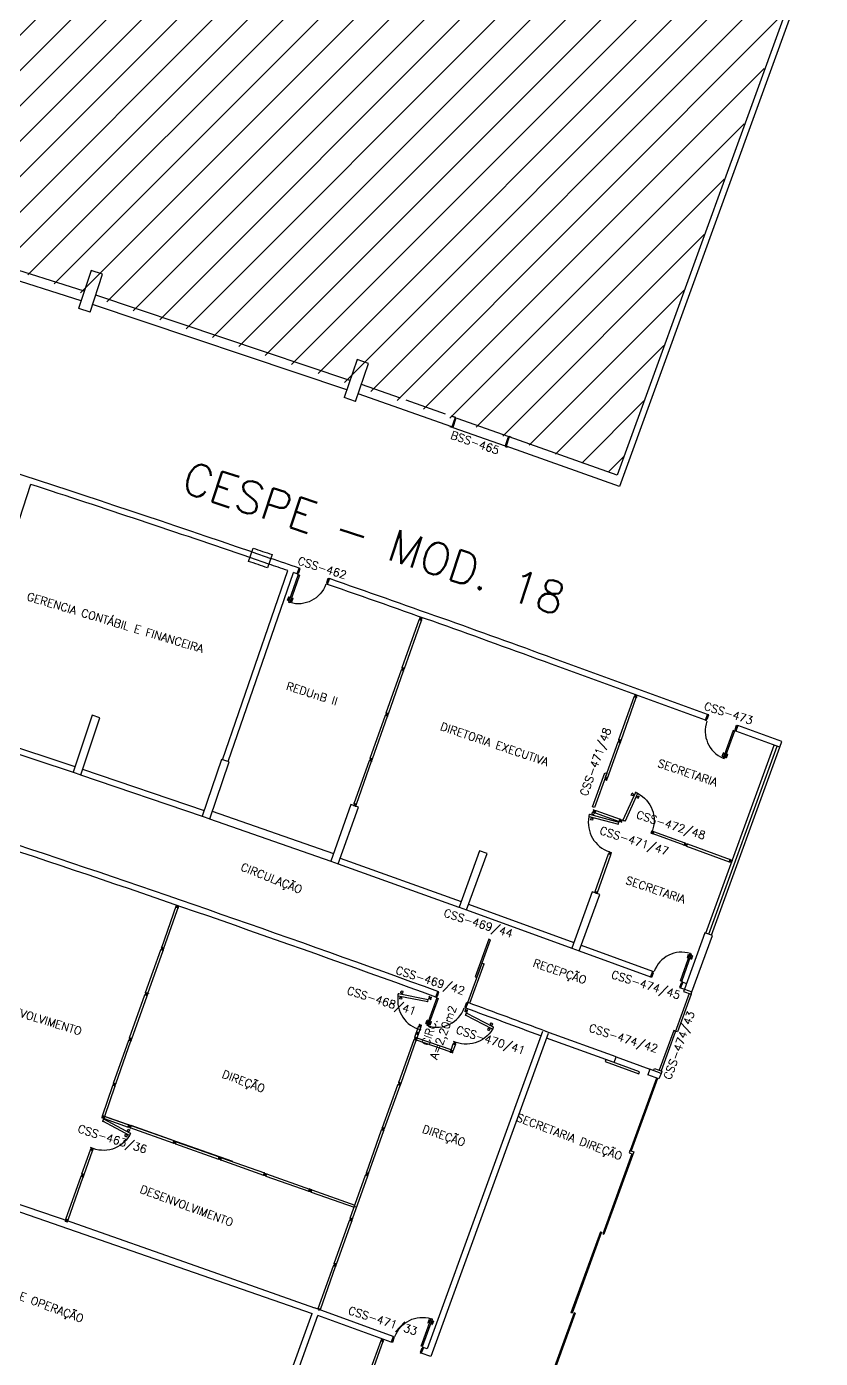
# Model space of a CAD drawing. Extents: x -152 to 150, y 325 to 437.
# Drawn here: x 126.49 to 146.34, y 365.49 to 398.77 of the extents above; entities that cross this region are included whole.
import ezdxf
from ezdxf.enums import TextEntityAlignment as Align

# ---------------------------------------------------------------- set-up
doc = ezdxf.new("R2010")
doc.units = 0
doc.header["$LTSCALE"] = 0.01
doc.header["$MEASUREMENT"] = 0
doc.layers.get('0').update_dxf_attribs({"linetype": 'CONTINUOUS'})
for name, color, linetype in [('1', 1, 'CONTINUOUS'), ('ALV', 2, 'CONTINUOUS'), ('AREA', 2, 'CONTINUOUS'), ('DIV', 2, 'CONTINUOUS'), ('ESQ', 1, 'CONTINUOUS'), ('ESTR', 3, 'CONTINUOUS'), ('PISO', 1, 'CONTINUOUS'), ('PORTA', 2, 'CONTINUOUS'), ('TEXTO', 2, 'CONTINUOUS'), ('TEXTO-ENDEREÇO', 2, 'CONTINUOUS'), ('USO', 2, 'CONTINUOUS')]:
    doc.layers.add(name, color=color, linetype=linetype)
doc.styles.add('LEGENDA', font='romans.shx', dxfattribs={"height": 0.2})
doc.styles.add('UNB-100', font='simplex.shx', dxfattribs={"height": 3})
doc.styles.add('UNB-100-1', font='simplex.shx', dxfattribs={"height": 0.2})

# ---------------------------------------------------------------- blocks, each defined once
blk = doc.blocks.new('PILAR-SSC')
blk.add_lwpolyline([(0.003, -27.952), (0.203, -27.952), (0.203, -26.452), (0.003, -26.452)], close=True)
blk = doc.blocks.new('DIV12-SSC')
for p, q in [((-0.005, 0), (0.005, 0)), ((0, -0.005), (0, 0.005)), ((0.024, 0.019), (0.029, 0.019)), ((0.024, 0.019), (0.024, 0.017)), ((0.024, 0.017), (0.029, 0.017)), ((0.029, 0.03), (0.043, 0.03)), ((0.029, 0.019), (0.029, 0.03)), ((0.029, -0.017), (0.029, 0.017)), ((0.03, 0.029), (1.169, 0.029)), ((0.03, -0.029), (0.03, 0.029)), ((0.043, 0.03), (0.043, 0.029)), ((1.157, 0.03), (1.157, 0.029)), ((1.171, 0.03), (1.157, 0.03)), ((1.169, -0.029), (1.169, 0.029)), ((1.171, 0.019), (1.171, 0.03)), ((1.176, 0.019), (1.171, 0.019)), ((1.176, 0.017), (1.171, 0.017)), ((1.171, -0.017), (1.171, 0.017)), ((1.176, 0.019), (1.176, 0.017)), ((1.195, 0), (1.205, 0)), ((1.2, -0.005), (1.2, 0.005)), ((0.024, -0.017), (0.029, -0.017)), ((0.024, -0.017), (0.024, -0.019)), ((0.024, -0.019), (0.029, -0.019)), ((0.029, -0.031), (0.029, -0.019)), ((0.029, -0.031), (0.043, -0.031)), ((0.03, -0.029), (1.169, -0.029)), ((0.043, -0.029), (0.043, -0.031)), ((1.157, -0.029), (1.157, -0.031)), ((1.171, -0.031), (1.157, -0.031)), ((1.176, -0.017), (1.171, -0.017)), ((1.176, -0.019), (1.171, -0.019)), ((1.171, -0.031), (1.171, -0.019)), ((1.176, -0.017), (1.176, -0.019))]:
    blk.add_line(p, q)
blk = doc.blocks.new('MTDIV-SSC')
for p, q in [((-0.0185, 0.0285), (-0.0285, 0.0285)), ((-0.0285, 0.0185), (-0.0285, 0.0285)), ((-0.0265, 0.0185), (-0.0285, 0.0185)), ((-0.0265, 0.0265), (-0.0185, 0.0265)), ((-0.0265, 0.0235), (-0.0265, 0.0265)), ((-0.0215, 0.0235), (-0.0265, 0.0235)), ((-0.0265, 0.0235), (0.0265, 0.0235)), ((-0.0265, 0.0215), (-0.0235, 0.0215)), ((-0.0265, 0.0185), (-0.0265, 0.0215)), ((-0.0235, 0.0215), (-0.0235, -0.0215)), ((-0.0215, 0.0235), (-0.0215, 0.0215)), ((-0.0215, 0.0215), (0.0215, 0.0215)), ((-0.0215, 0.0195), (-0.0215, -0.0195)), ((-0.0215, 0.0195), (0.0195, 0.0195)), ((-0.0185, 0.0265), (-0.0185, 0.0285)), ((-0.0049, 0), (0.0049, 0)), ((0, -0.0049), (0, 0.0049)), ((0.0195, 0.0095), (0.0115, 0.0095)), ((0.0115, 0.0095), (0.0115, 0.0075)), ((0.0215, 0.0075), (0.0115, 0.0075)), ((0.0135, 0.0075), (0.0135, 0.0055)), ((0.0215, 0.0055), (0.0135, 0.0055)), ((0.0185, 0.0285), (0.0285, 0.0285)), ((0.0185, 0.0265), (0.0185, 0.0285)), ((0.0185, 0.0265), (0.0265, 0.0265)), ((0.0195, 0.0195), (0.0195, 0.0095)), ((0.0215, 0.0235), (0.0265, 0.0235)), ((0.0215, 0.0235), (0.0215, 0.0075)), ((0.0215, 0.0055), (0.0215, -0.0055)), ((0.0265, 0.0215), (0.0235, 0.0215)), ((0.0235, 0.0215), (0.0235, -0.0215)), ((0.0265, 0.0235), (0.0265, 0.0265)), ((0.0265, 0.0185), (0.0265, 0.0215)), ((0.0265, 0.0185), (0.0285, 0.0185)), ((0.0285, 0.0185), (0.0285, 0.0285)), ((-0.0285, -0.0185), (-0.0265, -0.0185)), ((-0.0285, -0.0185), (-0.0285, -0.0285)), ((-0.0185, -0.0285), (-0.0285, -0.0285)), ((-0.0265, -0.0185), (-0.0265, -0.0215)), ((-0.0265, -0.0215), (-0.0235, -0.0215)), ((-0.0215, -0.0235), (-0.0265, -0.0235)), ((-0.0265, -0.0235), (-0.0265, -0.0265)), ((0.0265, -0.0235), (-0.0265, -0.0235)), ((-0.0185, -0.0265), (-0.0265, -0.0265)), ((-0.0215, -0.0195), (0.0195, -0.0195)), ((-0.0215, -0.0215), (-0.0215, -0.0235)), ((-0.0215, -0.0215), (0.0215, -0.0215)), ((-0.0185, -0.0265), (-0.0185, -0.0285)), ((0.0215, -0.0075), (0.0115, -0.0075)), ((0.0115, -0.0075), (0.0115, -0.0095)), ((0.0195, -0.0095), (0.0115, -0.0095)), ((0.0215, -0.0055), (0.0135, -0.0055)), ((0.0135, -0.0055), (0.0135, -0.0075)), ((0.0265, -0.0265), (0.0185, -0.0265)), ((0.0185, -0.0265), (0.0185, -0.0285)), ((0.0185, -0.0285), (0.0285, -0.0285)), ((0.0195, -0.0095), (0.0195, -0.0195)), ((0.0215, -0.0075), (0.0215, -0.0235)), ((0.0215, -0.0235), (0.0265, -0.0235)), ((0.0265, -0.0215), (0.0235, -0.0215)), ((0.0285, -0.0185), (0.0265, -0.0185)), ((0.0265, -0.0185), (0.0265, -0.0215)), ((0.0265, -0.0235), (0.0265, -0.0265)), ((0.0285, -0.0185), (0.0285, -0.0285))]:
    blk.add_line(p, q)
blk = doc.blocks.new('PD80-SSC')
at = {"color": 2}
for p, q in [((-0.777, 0.01), (-0.777, -0.03)), ((-0.777, 0.01), (-0.687, 0.01)), ((-0.687, 0), (-0.687, 0.01)), ((-0.075, 0), (0.075, 0)), ((-0.075, 0), (-0.075, -0.02)), ((0.075, -0.03), (0.075, 0)), ((-0.817, -0.065), (-0.817, -0.03)), ((-0.085, -0.03), (-0.817, -0.03)), ((-0.085, -0.065), (-0.817, -0.065)), ((-0.777, -0.105), (-0.777, -0.065)), ((-0.777, -0.105), (-0.687, -0.105)), ((-0.767, 0), (-0.767, -0.03)), ((-0.767, 0), (-0.687, 0)), ((-0.767, -0.095), (-0.767, -0.065)), ((-0.767, -0.095), (-0.687, -0.095)), ((-0.687, -0.095), (-0.687, -0.105)), ((-0.085, -0.03), (-0.085, -0.065)), ((-0.075, -0.02), (-0.04, -0.02)), ((-0.04, -0.03), (-0.04, -0.02)), ((-0.04, -0.03), (0.075, -0.03)), ((-0.075, -0.781), (-0.04, -0.781)), ((-0.075, -0.801), (-0.075, -0.781)), ((-0.075, -0.801), (0.075, -0.801)), ((-0.075, -0.802), (0.075, -0.802)), ((-0.04, -0.771), (0.075, -0.771)), ((-0.04, -0.771), (-0.04, -0.781)), ((0.075, -0.771), (0.075, -0.801))]:
    blk.add_line(p, q, dxfattribs=at)
at = {"color": 1}
blk.add_arc((-0.085, -0.03), 0.731, 182.6571, 270, dxfattribs=at)
blk = doc.blocks.new('PE80-SSC')
at = {"color": 2}
for p, q in [((0.075, 0), (-0.075, 0)), ((-0.075, -0.03), (-0.075, 0)), ((0.075, 0), (0.075, -0.02)), ((0.777, 0.01), (0.687, 0.01)), ((0.687, 0), (0.687, 0.01)), ((0.777, 0.01), (0.777, -0.03)), ((0.04, -0.03), (-0.075, -0.03)), ((0.075, -0.02), (0.04, -0.02)), ((0.04, -0.03), (0.04, -0.02)), ((0.085, -0.03), (0.817, -0.03)), ((0.085, -0.03), (0.085, -0.065)), ((0.085, -0.065), (0.817, -0.065)), ((0.767, 0), (0.687, 0)), ((0.767, -0.095), (0.687, -0.095)), ((0.687, -0.095), (0.687, -0.105)), ((0.777, -0.105), (0.687, -0.105)), ((0.767, 0), (0.767, -0.03)), ((0.767, -0.095), (0.767, -0.065)), ((0.777, -0.105), (0.777, -0.065)), ((0.817, -0.065), (0.817, -0.03)), ((0.04, -0.771), (-0.075, -0.771)), ((-0.075, -0.771), (-0.075, -0.801)), ((0.075, -0.801), (-0.075, -0.801)), ((0.075, -0.802), (-0.075, -0.802)), ((0.04, -0.771), (0.04, -0.781)), ((0.075, -0.781), (0.04, -0.781)), ((0.075, -0.801), (0.075, -0.781))]:
    blk.add_line(p, q, dxfattribs=at)
at = {"color": 1}
blk.add_arc((0.085, -0.03), 0.731, 270, 357.3429, dxfattribs=at)
blk = doc.blocks.new('PLXD-SSC')
for p, q in [((-0.194, 0.727), (-0.233, 0.723)), ((-0.229, 0.673), (-0.233, 0.723)), ((-0.189, 0.677), (-0.229, 0.673)), ((-0.192, 0.712), (-0.194, 0.727)), ((-0.164, 0.714), (-0.192, 0.712)), ((-0.162, 0.694), (-0.19, 0.692)), ((-0.189, 0.677), (-0.19, 0.692)), ((-0.172, 0.786), (-0.161, 0.787)), ((-0.172, 0.786), (-0.171, 0.772)), ((-0.169, 0.772), (-0.171, 0.772)), ((-0.17, 0.784), (-0.114, 0.789)), ((-0.17, 0.784), (-0.103, 0.028)), ((-0.159, 0.792), (-0.161, 0.792)), ((-0.161, 0.792), (-0.161, 0.787)), ((-0.159, 0.792), (-0.159, 0.787)), ((-0.159, 0.787), (-0.126, 0.79)), ((-0.124, 0.795), (-0.126, 0.795)), ((-0.126, 0.795), (-0.126, 0.79)), ((-0.124, 0.795), (-0.124, 0.79)), ((-0.124, 0.79), (-0.112, 0.791)), ((-0.114, 0.789), (-0.046, 0.033)), ((-0.112, 0.791), (-0.11, 0.777)), ((-0.11, 0.777), (-0.112, 0.777)), ((-0.107, 0.719), (-0.079, 0.722)), ((-0.106, 0.7), (-0.077, 0.702)), ((-0.08, 0.737), (-0.041, 0.74)), ((-0.079, 0.722), (-0.08, 0.737)), ((-0.076, 0.687), (-0.077, 0.702)), ((-0.076, 0.687), (-0.036, 0.691)), ((-0.036, 0.691), (-0.041, 0.74)), ((-0.105, 0.026), (-0.106, 0.04)), ((-0.104, 0.04), (-0.106, 0.04)), ((-0.105, 0.026), (-0.093, 0.027)), ((-0.103, 0.028), (-0.046, 0.033)), ((-0.092, 0.022), (-0.093, 0.027)), ((-0.09, 0.022), (-0.092, 0.022)), ((-0.091, 0.027), (-0.058, 0.03)), ((-0.09, 0.022), (-0.091, 0.027)), ((-0.057, 0.025), (-0.058, 0.03)), ((-0.055, 0.025), (-0.057, 0.025)), ((-0.056, 0.03), (-0.044, 0.031)), ((-0.055, 0.025), (-0.056, 0.03)), ((-0.045, 0.045), (-0.047, 0.045)), ((-0.044, 0.031), (-0.045, 0.045)), ((-0.008, 0), (0.006, 0)), ((0, 0.007), (0, -0.006))]:
    blk.add_line(p, q)
blk.add_arc((-0.064, 0.029), 0.764, 98.125, 182.1419)

msp = doc.modelspace()

# ---------------------------------------------------------------- hatches: boundary and pattern name
at = {"layer": '1'}
h = msp.add_hatch(dxfattribs=at)
h.set_pattern_fill('ANSI31', color=256, scale=5, style=0)
h.paths.add_polyline_path([(108.392, 413.456), (122.39, 409.542), (129.319, 407.349), (136.208, 405.039), (143.116, 402.783), (146.343, 401.608), (141.258, 387.564), (124.919, 393.108), (121.543, 394.228), (114.822, 396.233), (108.067, 398.123), (104.587, 398.982)])

# ---------------------------------------------------------------- linework, layer by layer
msp.add_line((127.893, 370.059), (127.883, 370.063))
at = {"layer": 'ALV'}
for p, q in [((145.777, 399.542), (141.314, 387.279)), ((145.636, 399.593), (144.458, 396.355)), ((144.458, 396.355), (143.978, 395.036)), ((143.978, 395.036), (142.25, 390.289)), ((127.925, 392.156), (124.919, 393.108)), ((127.85, 391.918), (124.481, 392.984)), ((134.496, 389.692), (128.138, 391.824)), ((134.575, 389.929), (128.218, 392.061)), ((142.25, 390.289), (141.258, 387.564)), ((135.838, 389.485), (134.866, 389.829)), ((137.121, 388.765), (134.782, 389.593)), ((136.969, 389.084), (135.979, 389.434)), ((137.205, 389), (137.11, 389.034)), ((137.205, 389), (137.121, 388.765)), ((138.562, 388.519), (138.479, 388.284)), ((141.258, 387.564), (138.562, 388.519)), ((141.314, 387.279), (138.479, 388.284)), ((125.043, 382.578), (126.592, 387.332)), ((131.389, 380.45), (133.018, 385.177)), ((131.53, 380.401), (133.16, 385.128)), ((133.255, 385.096), (133.304, 385.237)), ((134.014, 384.833), (134.062, 384.975)), ((143.471, 381.437), (139.619, 382.839)), ((143.522, 381.578), (139.671, 382.98)), ((143.522, 381.578), (143.471, 381.437)), ((144.275, 381.304), (144.224, 381.163)), ((145.329, 380.76), (144.224, 381.163)), ((145.381, 380.901), (144.275, 381.304)), ((125.368, 380.891), (127.65, 380.136)), ((125.414, 381.034), (127.697, 380.279)), ((145.329, 380.76), (145.381, 380.901)), ((127.888, 380.215), (130.926, 379.182)), ((127.839, 380.073), (130.877, 379.04)), ((131.132, 379.163), (134.161, 378.105)), ((131.066, 378.975), (134.095, 377.916)), ((134.284, 377.849), (137.303, 376.765)), ((134.334, 377.99), (137.354, 376.906)), ((137.543, 376.837), (140.174, 375.879)), ((137.492, 376.696), (140.123, 375.738)), ((140.362, 375.811), (142.146, 375.162)), ((140.311, 375.67), (142.095, 375.021)), ((137.886, 375.361), (137.933, 375.344)), ((142.146, 375.162), (142.095, 375.021)), ((142.899, 374.887), (142.993, 374.853)), ((136.72, 374.515), (136.775, 374.654)), ((142.848, 374.747), (142.942, 374.712)), ((137.474, 374.24), (137.529, 374.38)), ((139.392, 373.658), (136.505, 365.726)), ((139.533, 373.606), (136.595, 365.534)), ((141.232, 373.02), (139.479, 373.658)), ((141.181, 372.879), (139.494, 373.493)), ((141.181, 372.879), (141.232, 373.02)), ((141.232, 373.02), (142.076, 372.713)), ((142.076, 372.713), (142.024, 372.572)), ((142.306, 372.469), (142.024, 372.572)), ((142.358, 372.61), (142.076, 372.713)), ((142.358, 372.61), (142.306, 372.469)), ((128.387, 371.551), (128.647, 372.31)), ((128.698, 372.293), (128.437, 371.534)), ((128.384, 371.554), (131.638, 370.416)), ((123.189, 370.231), (133.634, 366.611)), ((123.378, 370.325), (127.592, 368.897)), ((127.592, 368.897), (130.723, 367.801)), ((130.723, 367.801), (133.686, 366.752)), ((132.535, 363.591), (133.634, 366.611)), ((132.676, 363.54), (133.776, 366.56)), ((135.658, 366.035), (133.686, 366.752)), ((135.606, 365.894), (133.776, 366.56)), ((135.658, 366.035), (135.606, 365.894)), ((136.411, 365.76), (136.36, 365.619)), ((136.595, 365.534), (136.36, 365.619)), ((136.505, 365.726), (136.411, 365.76))]:
    msp.add_line(p, q, dxfattribs=at)
at = {"layer": 'ALV', "color": 1}
for p, q in [((132.546, 385.34), (132.073, 385.502)), ((132.122, 385.644), (132.595, 385.482))]:
    msp.add_line(p, q, dxfattribs=at)
at = {"layer": 'ALV'}
msp.add_lwpolyline([(132.627, 385.576), (132.513, 385.245, 0.000307), (132.04, 385.407), (132.154, 385.738, -0.000307)], format="xyb", close=True, dxfattribs=at)
msp.add_lwpolyline([(142.899, 374.887), (142.848, 374.747)], dxfattribs=at)
for centre, radius, start, end in [((0.463, 0.506), 407.019, 71.12713, 72.93756), ((0.463, 0.506), 406.869, 71.12718, 71.94084), ((0.463, 0.506), 407.019, 70.95117, 71.05674), ((0.463, 0.506), 406.869, 70.98636, 71.05677), ((0.463, 0.506), 406.869, 70.95116, 70.96524), ((0.463, 0.506), 406.869, 70.0002, 70.83808), ((0.463, 0.506), 407.019, 70.0002, 70.83816), ((0.425, 0.393), 398.325, 69.98237, 71.63681), ((0.425, 0.393), 398.175, 69.98288, 71.61523), ((0.425, 0.393), 398.175, 69.5791, 69.86749), ((0.425, 0.393), 398.325, 69.56784, 69.86702)]:
    msp.add_arc(centre, radius, start, end, dxfattribs=at)
at = {"layer": 'DIV'}
for p, q in [((135.884, 382.75), (136.308, 383.948)), ((135.938, 382.731), (136.362, 383.929)), ((136.307, 383.951), (136.302, 383.937)), ((136.302, 383.937), (136.304, 383.937)), ((136.319, 383.947), (136.307, 383.951)), ((136.362, 383.929), (136.308, 383.948)), ((136.32, 383.952), (136.319, 383.947)), ((136.32, 383.952), (136.322, 383.951)), ((136.322, 383.951), (136.32, 383.946)), ((136.352, 383.935), (136.32, 383.946)), ((136.35, 383.966), (136.341, 383.969)), ((136.344, 383.963), (136.347, 383.972)), ((136.353, 383.94), (136.352, 383.935)), ((136.353, 383.94), (136.355, 383.939)), ((136.355, 383.939), (136.353, 383.935)), ((136.365, 383.931), (136.353, 383.935)), ((136.358, 383.918), (136.36, 383.917)), ((136.365, 383.931), (136.36, 383.917)), ((135.881, 382.749), (135.886, 382.762)), ((135.893, 382.745), (135.881, 382.749)), ((135.938, 382.731), (135.884, 382.75)), ((135.886, 382.762), (135.888, 382.762)), ((135.891, 382.74), (135.893, 382.745)), ((135.891, 382.74), (135.893, 382.739)), ((135.893, 382.739), (135.895, 382.744)), ((135.926, 382.733), (135.895, 382.744)), ((135.905, 382.71), (135.896, 382.713)), ((135.899, 382.707), (135.902, 382.716)), ((135.924, 382.728), (135.926, 382.733)), ((135.924, 382.728), (135.926, 382.728)), ((135.926, 382.728), (135.928, 382.732)), ((135.939, 382.728), (135.928, 382.732)), ((135.939, 382.728), (135.944, 382.742)), ((135.942, 382.742), (135.944, 382.742)), ((140.965, 380.009), (141.284, 380.892)), ((141.019, 379.99), (141.338, 380.873)), ((141.283, 380.895), (141.278, 380.881)), ((141.278, 380.881), (141.28, 380.881)), ((141.294, 380.891), (141.283, 380.895)), ((141.338, 380.873), (141.284, 380.892)), ((141.296, 380.896), (141.294, 380.891)), ((141.296, 380.896), (141.298, 380.895)), ((141.298, 380.895), (141.296, 380.89)), ((141.327, 380.879), (141.296, 380.89)), ((141.326, 380.91), (141.317, 380.913)), ((141.32, 380.907), (141.323, 380.916)), ((141.329, 380.884), (141.327, 380.879)), ((141.329, 380.884), (141.331, 380.883)), ((141.331, 380.883), (141.329, 380.879)), ((141.341, 380.875), (141.329, 380.879)), ((141.334, 380.862), (141.336, 380.861)), ((141.341, 380.875), (141.336, 380.861)), ((140.963, 380.008), (140.967, 380.022)), ((140.963, 380.008), (140.967, 380.022)), ((140.974, 380.004), (140.963, 380.008)), ((140.974, 380.004), (140.963, 380.008)), ((140.965, 380.009), (141.019, 379.99)), ((140.967, 380.022), (140.969, 380.021)), ((140.967, 380.022), (140.969, 380.021)), ((140.972, 379.999), (140.974, 380.004)), ((140.972, 379.999), (140.974, 380.004)), ((140.972, 379.999), (140.974, 379.999)), ((140.972, 379.999), (140.974, 379.999)), ((140.974, 379.999), (140.976, 380.004)), ((140.974, 379.999), (140.976, 380.003)), ((140.976, 380.003), (141.006, 379.992)), ((140.987, 379.969), (140.977, 379.973)), ((140.987, 379.969), (140.977, 379.973)), ((140.983, 379.976), (140.98, 379.966)), ((140.98, 379.966), (140.983, 379.976)), ((141.005, 379.988), (141.007, 379.993)), ((141.007, 379.993), (141.02, 379.988)), ((141.02, 379.988), (141.025, 380.001)), ((141.02, 379.988), (141.025, 380.001)), ((141.023, 380.002), (141.025, 380.001)), ((141.023, 380.002), (141.025, 380.001)), ((141.025, 380.001), (141.023, 380.002)), ((141.025, 380.001), (141.023, 380.002)), ((140.684, 379.162), (140.694, 379.159)), ((140.687, 379.156), (140.691, 379.166)), ((140.705, 379.137), (140.71, 379.136)), ((140.705, 379.137), (140.705, 379.135)), ((140.705, 379.135), (140.709, 379.134)), ((140.705, 379.123), (140.709, 379.134)), ((140.708, 379.124), (140.727, 379.177)), ((140.71, 379.136), (140.721, 379.167)), ((140.717, 379.17), (140.716, 379.168)), ((140.716, 379.168), (140.721, 379.167)), ((140.717, 379.17), (140.722, 379.169)), ((140.722, 379.169), (140.726, 379.18)), ((140.726, 379.18), (140.739, 379.175)), ((140.727, 379.177), (141.331, 378.961)), ((140.739, 379.175), (140.739, 379.173)), ((140.705, 379.123), (140.719, 379.118)), ((140.708, 379.124), (141.312, 378.908)), ((140.72, 379.12), (140.719, 379.118)), ((141.301, 378.912), (141.3, 378.91)), ((141.314, 378.905), (141.3, 378.91)), ((141.312, 378.907), (141.331, 378.961)), ((141.314, 378.905), (141.318, 378.916)), ((141.318, 378.918), (141.329, 378.949)), ((141.323, 378.916), (141.318, 378.918)), ((141.322, 378.915), (141.318, 378.916)), ((141.32, 378.967), (141.32, 378.965)), ((141.334, 378.962), (141.32, 378.967)), ((141.323, 378.916), (141.322, 378.915)), ((141.334, 378.948), (141.329, 378.949)), ((141.33, 378.951), (141.334, 378.962)), ((141.335, 378.949), (141.33, 378.951)), ((141.335, 378.949), (141.334, 378.948)), ((141.346, 378.926), (141.355, 378.922)), ((141.349, 378.919), (141.352, 378.929)), ((142.13, 378.66), (142.132, 378.664)), ((142.13, 378.66), (142.132, 378.664)), ((142.13, 378.66), (142.132, 378.659)), ((142.13, 378.66), (142.132, 378.659)), ((142.132, 378.659), (142.134, 378.664)), ((142.132, 378.659), (142.134, 378.664)), ((142.145, 378.66), (142.134, 378.664)), ((142.145, 378.66), (142.134, 378.664)), ((142.147, 378.629), (142.137, 378.633)), ((142.14, 378.626), (142.143, 378.636)), ((142.158, 378.608), (142.157, 378.606)), ((142.157, 378.606), (142.162, 378.604)), ((142.158, 378.608), (142.163, 378.606)), ((142.158, 378.593), (142.162, 378.604)), ((142.158, 378.593), (142.172, 378.588)), ((142.161, 378.594), (142.18, 378.648)), ((142.938, 378.311), (142.161, 378.594)), ((142.163, 378.606), (142.174, 378.637)), ((142.17, 378.641), (142.169, 378.639)), ((142.169, 378.639), (142.174, 378.637)), ((142.17, 378.641), (142.175, 378.639)), ((142.172, 378.59), (142.172, 378.588)), ((142.175, 378.639), (142.179, 378.65)), ((142.179, 378.65), (142.192, 378.645)), ((142.958, 378.364), (142.18, 378.648)), ((142.192, 378.645), (142.192, 378.643)), ((142.927, 378.315), (142.926, 378.313)), ((142.939, 378.308), (142.926, 378.313)), ((142.938, 378.311), (142.958, 378.364)), ((142.939, 378.308), (142.943, 378.319)), ((142.948, 378.318), (142.943, 378.319)), ((142.944, 378.321), (142.955, 378.352)), ((142.949, 378.319), (142.944, 378.321)), ((142.947, 378.37), (142.946, 378.368)), ((142.96, 378.365), (142.947, 378.37)), ((142.949, 378.319), (142.948, 378.318)), ((142.96, 378.35), (142.955, 378.352)), ((142.956, 378.354), (142.96, 378.365)), ((142.961, 378.352), (142.956, 378.354)), ((142.961, 378.352), (142.96, 378.35)), ((142.972, 378.329), (142.981, 378.325)), ((142.981, 378.325), (142.972, 378.329)), ((142.975, 378.322), (142.978, 378.332)), ((142.975, 378.322), (142.978, 378.332)), ((142.993, 378.303), (142.992, 378.301)), ((142.992, 378.301), (142.997, 378.3)), ((142.993, 378.303), (142.998, 378.302)), ((142.993, 378.288), (142.997, 378.3)), ((142.993, 378.288), (143.006, 378.283)), ((142.995, 378.29), (143.015, 378.343)), ((142.998, 378.302), (143.009, 378.333)), ((143.005, 378.336), (143.004, 378.334)), ((143.004, 378.334), (143.009, 378.333)), ((143.005, 378.336), (143.01, 378.334)), ((143.007, 378.285), (143.006, 378.283)), ((143.01, 378.334), (143.014, 378.346)), ((143.014, 378.346), (143.027, 378.341)), ((143.027, 378.341), (143.027, 378.339)), ((140.713, 377.152), (141.045, 378.093)), ((140.767, 377.133), (141.099, 378.074)), ((141.044, 378.096), (141.039, 378.082)), ((141.039, 378.082), (141.041, 378.081)), ((141.055, 378.092), (141.044, 378.096)), ((141.099, 378.074), (141.045, 378.093)), ((141.057, 378.096), (141.055, 378.092)), ((141.059, 378.096), (141.057, 378.091)), ((141.057, 378.096), (141.059, 378.096)), ((141.088, 378.08), (141.057, 378.091)), ((141.087, 378.111), (141.077, 378.114)), ((141.08, 378.107), (141.084, 378.117)), ((141.09, 378.085), (141.088, 378.08)), ((141.09, 378.085), (141.092, 378.084)), ((141.092, 378.084), (141.09, 378.079)), ((141.101, 378.075), (141.09, 378.079)), ((141.095, 378.062), (141.096, 378.062)), ((141.101, 378.075), (141.096, 378.062)), ((144.054, 377.903), (144.053, 377.901)), ((144.066, 377.896), (144.053, 377.901)), ((144.065, 377.899), (144.085, 377.952)), ((144.066, 377.896), (144.071, 377.907)), ((144.071, 377.909), (144.083, 377.94)), ((144.076, 377.908), (144.071, 377.909)), ((144.075, 377.906), (144.071, 377.907)), ((144.074, 377.958), (144.073, 377.956)), ((144.087, 377.953), (144.074, 377.958)), ((144.076, 377.908), (144.075, 377.906)), ((144.083, 377.942), (144.087, 377.953)), ((144.088, 377.94), (144.083, 377.942)), ((144.087, 377.939), (144.083, 377.94)), ((144.088, 377.94), (144.087, 377.939)), ((144.108, 377.913), (144.099, 377.917)), ((144.102, 377.91), (144.105, 377.92)), ((140.71, 377.151), (140.715, 377.164)), ((140.722, 377.147), (140.71, 377.151)), ((140.767, 377.133), (140.713, 377.152)), ((140.715, 377.164), (140.717, 377.164)), ((140.72, 377.142), (140.722, 377.147)), ((140.72, 377.142), (140.722, 377.141)), ((140.722, 377.141), (140.724, 377.146)), ((140.755, 377.135), (140.724, 377.146)), ((140.753, 377.13), (140.755, 377.135)), ((140.753, 377.13), (140.755, 377.13)), ((140.755, 377.13), (140.757, 377.134)), ((140.768, 377.13), (140.757, 377.134)), ((140.768, 377.13), (140.773, 377.144)), ((140.771, 377.145), (140.773, 377.144)), ((129.866, 375.758), (130.239, 376.812)), ((140.735, 377.112), (140.725, 377.115)), ((140.728, 377.109), (140.731, 377.119)), ((129.92, 375.739), (130.293, 376.794)), ((129.863, 375.757), (129.868, 375.77)), ((129.875, 375.753), (129.863, 375.757)), ((129.92, 375.739), (129.866, 375.758)), ((129.868, 375.77), (129.87, 375.77)), ((129.873, 375.748), (129.875, 375.753)), ((129.873, 375.748), (129.875, 375.747)), ((129.875, 375.747), (129.876, 375.752)), ((129.908, 375.741), (129.876, 375.752)), ((129.887, 375.718), (129.878, 375.722)), ((129.878, 375.721), (129.887, 375.718)), ((129.881, 375.715), (129.884, 375.725)), ((129.881, 375.715), (129.884, 375.725)), ((129.906, 375.736), (129.908, 375.741)), ((129.906, 375.736), (129.908, 375.736)), ((129.908, 375.736), (129.909, 375.74)), ((129.921, 375.736), (129.909, 375.74)), ((129.921, 375.736), (129.926, 375.75)), ((129.924, 375.751), (129.926, 375.75)), ((137.528, 374.379), (137.886, 375.361)), ((137.575, 374.362), (137.933, 375.344)), ((129.477, 374.59), (129.487, 374.587)), ((129.477, 374.59), (129.486, 374.587)), ((129.477, 374.59), (129.487, 374.587)), ((129.48, 374.584), (129.483, 374.594)), ((129.48, 374.584), (129.483, 374.594)), ((129.48, 374.584), (129.483, 374.593)), ((129.498, 374.565), (129.503, 374.564)), ((129.498, 374.565), (129.498, 374.563)), ((129.498, 374.563), (129.502, 374.562)), ((129.498, 374.55), (129.502, 374.562)), ((129.498, 374.55), (129.512, 374.546)), ((129.501, 374.552), (129.52, 374.605)), ((129.503, 374.564), (129.514, 374.595)), ((129.51, 374.598), (129.509, 374.596)), ((129.509, 374.596), (129.514, 374.595)), ((129.51, 374.598), (129.515, 374.597)), ((129.513, 374.548), (129.512, 374.546)), ((129.515, 374.597), (129.519, 374.608)), ((129.519, 374.608), (129.532, 374.603)), ((129.532, 374.603), (129.532, 374.601)), ((136.573, 374.495), (136.583, 374.492)), ((136.577, 374.489), (136.58, 374.498)), ((136.328, 373.792), (136.332, 373.802)), ((136.328, 373.793), (136.332, 373.802)), ((136.197, 373.513), (136.202, 373.526)), ((136.208, 373.509), (136.197, 373.513)), ((136.199, 373.514), (136.293, 373.778)), ((136.253, 373.495), (136.199, 373.514)), ((136.202, 373.526), (136.203, 373.526)), ((136.206, 373.504), (136.208, 373.509)), ((136.206, 373.504), (136.208, 373.503)), ((136.208, 373.503), (136.21, 373.508)), ((136.241, 373.497), (136.21, 373.508)), ((136.221, 373.474), (136.211, 373.477)), ((136.211, 373.477), (136.221, 373.474)), ((136.221, 373.474), (136.211, 373.477)), ((136.214, 373.471), (136.218, 373.481)), ((136.214, 373.471), (136.218, 373.48)), ((136.214, 373.471), (136.218, 373.48)), ((136.231, 373.471), (136.233, 373.471)), ((136.255, 373.492), (136.235, 373.439)), ((136.248, 373.482), (136.237, 373.451)), ((136.244, 373.485), (136.249, 373.484)), ((136.244, 373.483), (136.244, 373.485)), ((136.244, 373.483), (136.248, 373.482)), ((136.253, 373.495), (136.249, 373.484)), ((136.253, 373.495), (136.347, 373.759)), ((136.253, 373.495), (136.267, 373.49)), ((137.104, 373.198), (136.255, 373.492)), ((136.268, 373.608), (136.259, 373.611)), ((136.265, 373.614), (136.262, 373.605)), ((136.266, 373.488), (136.267, 373.49)), ((136.292, 373.781), (136.287, 373.767)), ((136.287, 373.767), (136.289, 373.766)), ((136.303, 373.777), (136.292, 373.781)), ((136.347, 373.759), (136.293, 373.778)), ((136.305, 373.781), (136.303, 373.777)), ((136.307, 373.781), (136.305, 373.776)), ((136.305, 373.781), (136.307, 373.781)), ((136.336, 373.765), (136.305, 373.776)), ((136.325, 373.799), (136.335, 373.796)), ((136.335, 373.796), (136.325, 373.799)), ((136.338, 373.77), (136.336, 373.765)), ((136.338, 373.77), (136.34, 373.769)), ((136.34, 373.769), (136.338, 373.764)), ((136.349, 373.76), (136.338, 373.764)), ((136.343, 373.747), (136.344, 373.747)), ((136.349, 373.76), (136.344, 373.747)), ((129.076, 373.459), (129.086, 373.456)), ((129.079, 373.453), (129.082, 373.462)), ((136.232, 373.45), (136.233, 373.452)), ((136.232, 373.45), (136.237, 373.449)), ((136.233, 373.452), (136.237, 373.451)), ((136.237, 373.449), (136.233, 373.437)), ((136.233, 373.437), (136.246, 373.433)), ((137.084, 373.144), (136.236, 373.438)), ((136.246, 373.433), (136.247, 373.434)), ((137.072, 373.146), (137.073, 373.148)), ((137.086, 373.141), (137.072, 373.146)), ((137.104, 373.198), (137.084, 373.144)), ((137.09, 373.153), (137.086, 373.141)), ((137.101, 373.186), (137.09, 373.155)), ((137.095, 373.153), (137.09, 373.155)), ((137.094, 373.151), (137.09, 373.153)), ((137.094, 373.151), (137.095, 373.153)), ((137.101, 373.192), (137.106, 373.206)), ((137.101, 373.192), (137.113, 373.188)), ((137.104, 373.193), (137.158, 373.174)), ((137.105, 373.193), (137.158, 373.344)), ((137.108, 373.205), (137.106, 373.206)), ((137.111, 373.183), (137.113, 373.188)), ((137.113, 373.183), (137.111, 373.183)), ((137.113, 373.183), (137.115, 373.187)), ((137.115, 373.187), (137.146, 373.176)), ((137.116, 373.157), (137.126, 373.153)), ((137.117, 373.161), (137.127, 373.157)), ((137.127, 373.157), (137.117, 373.161)), ((137.117, 373.161), (137.127, 373.157)), ((137.128, 373.159), (137.118, 373.162)), ((137.119, 373.15), (137.122, 373.16)), ((137.12, 373.154), (137.124, 373.164)), ((137.12, 373.154), (137.124, 373.164)), ((137.12, 373.154), (137.124, 373.164)), ((137.124, 373.165), (137.121, 373.156)), ((137.144, 373.172), (137.146, 373.176)), ((137.146, 373.171), (137.144, 373.172)), ((137.146, 373.171), (137.148, 373.176)), ((137.148, 373.176), (137.159, 373.172)), ((137.157, 373.347), (137.152, 373.334)), ((137.154, 373.333), (137.152, 373.334)), ((137.157, 373.347), (137.169, 373.343)), ((137.158, 373.344), (137.212, 373.325)), ((137.158, 373.174), (137.212, 373.325)), ((137.159, 373.172), (137.164, 373.185)), ((137.164, 373.185), (137.162, 373.186)), ((137.17, 373.348), (137.169, 373.343)), ((137.172, 373.347), (137.17, 373.348)), ((137.172, 373.347), (137.17, 373.342)), ((137.17, 373.342), (137.202, 373.331)), ((137.2, 373.362), (137.191, 373.366)), ((137.191, 373.365), (137.2, 373.362)), ((137.194, 373.359), (137.197, 373.369)), ((137.194, 373.359), (137.197, 373.368)), ((137.203, 373.336), (137.202, 373.331)), ((137.205, 373.335), (137.203, 373.336)), ((137.205, 373.335), (137.203, 373.331)), ((137.203, 373.331), (137.215, 373.327)), ((137.21, 373.313), (137.208, 373.314)), ((137.215, 373.327), (137.21, 373.313)), ((128.676, 372.329), (128.686, 372.325)), ((128.683, 372.332), (128.679, 372.322)), ((128.42, 371.479), (128.366, 371.498)), ((128.409, 371.485), (128.378, 371.496)), ((128.395, 371.409), (128.42, 371.479)), ((128.411, 371.49), (128.409, 371.485)), ((128.411, 371.49), (128.413, 371.489)), ((128.413, 371.489), (128.411, 371.484)), ((128.423, 371.48), (128.411, 371.484)), ((128.423, 371.48), (128.418, 371.467)), ((128.422, 371.494), (128.421, 371.492)), ((128.421, 371.492), (128.426, 371.49)), ((128.422, 371.494), (128.427, 371.492)), ((128.422, 371.479), (128.426, 371.49)), ((128.422, 371.479), (128.436, 371.474)), ((128.425, 371.48), (128.444, 371.534)), ((128.425, 371.48), (129.025, 371.268)), ((128.427, 371.492), (128.438, 371.523)), ((128.436, 371.476), (128.436, 371.474)), ((128.444, 371.534), (129.044, 371.322)), ((128.416, 371.467), (128.418, 371.467)), ((129.014, 371.272), (129.013, 371.27)), ((129.027, 371.265), (129.013, 371.27)), ((129.025, 371.268), (129.044, 371.322)), ((129.027, 371.265), (129.031, 371.277)), ((129.031, 371.279), (129.042, 371.31)), ((129.036, 371.277), (129.031, 371.279)), ((129.035, 371.275), (129.031, 371.277)), ((129.033, 371.328), (129.033, 371.326)), ((129.047, 371.323), (129.033, 371.328)), ((129.036, 371.277), (129.035, 371.275)), ((129.047, 371.308), (129.042, 371.31)), ((129.043, 371.312), (129.047, 371.323)), ((129.048, 371.31), (129.043, 371.312)), ((129.048, 371.31), (129.047, 371.308)), ((129.059, 371.286), (129.069, 371.283)), ((129.059, 371.286), (129.069, 371.283)), ((129.062, 371.28), (129.065, 371.289)), ((129.062, 371.28), (129.065, 371.289)), ((129.08, 371.261), (129.085, 371.26)), ((129.08, 371.261), (129.08, 371.259)), ((129.08, 371.259), (129.084, 371.258)), ((129.08, 371.246), (129.084, 371.258)), ((129.08, 371.246), (129.094, 371.242)), ((129.083, 371.248), (129.102, 371.301)), ((129.085, 371.26), (129.096, 371.291)), ((129.092, 371.294), (129.091, 371.292)), ((129.091, 371.292), (129.096, 371.291)), ((129.092, 371.294), (129.097, 371.293)), ((129.095, 371.243), (129.094, 371.242)), ((129.097, 371.293), (129.101, 371.304)), ((129.101, 371.304), (129.114, 371.299)), ((129.114, 371.299), (129.114, 371.297)), ((130.143, 370.871), (130.142, 370.869)), ((130.156, 370.865), (130.142, 370.869)), ((130.154, 370.867), (130.173, 370.921)), ((130.156, 370.865), (130.16, 370.876)), ((130.16, 370.878), (130.171, 370.909)), ((130.165, 370.876), (130.16, 370.878)), ((130.164, 370.874), (130.16, 370.876)), ((130.162, 370.927), (130.162, 370.925)), ((130.176, 370.922), (130.162, 370.927)), ((130.165, 370.876), (130.164, 370.874)), ((130.176, 370.907), (130.171, 370.909)), ((130.172, 370.911), (130.176, 370.922)), ((130.177, 370.909), (130.172, 370.911)), ((130.177, 370.909), (130.176, 370.907)), ((130.197, 370.882), (130.188, 370.885)), ((130.191, 370.879), (130.194, 370.889)), ((127.871, 370.099), (128.082, 370.695)), ((127.925, 370.08), (128.133, 370.677)), ((131.319, 370.484), (131.328, 370.481)), ((131.322, 370.478), (131.325, 370.487)), ((131.343, 370.445), (131.362, 370.499)), ((131.345, 370.457), (131.356, 370.489)), ((131.352, 370.492), (131.351, 370.49)), ((131.351, 370.49), (131.356, 370.489)), ((131.352, 370.492), (131.357, 370.49)), ((131.357, 370.49), (131.361, 370.502)), ((131.361, 370.502), (131.374, 370.497)), ((131.374, 370.497), (131.373, 370.495)), ((131.34, 370.459), (131.339, 370.457)), ((131.339, 370.457), (131.344, 370.456)), ((131.34, 370.459), (131.345, 370.457)), ((131.34, 370.444), (131.344, 370.456)), ((131.34, 370.444), (131.354, 370.439)), ((131.354, 370.441), (131.354, 370.439)), ((127.869, 370.098), (127.874, 370.112)), ((127.88, 370.094), (127.869, 370.098)), ((127.925, 370.08), (127.871, 370.099)), ((127.874, 370.112), (127.876, 370.111)), ((127.879, 370.089), (127.88, 370.094)), ((127.879, 370.089), (127.88, 370.089)), ((127.88, 370.089), (127.882, 370.093)), ((127.913, 370.082), (127.882, 370.093)), ((127.883, 370.063), (127.893, 370.059)), ((127.886, 370.056), (127.89, 370.066)), ((127.887, 370.056), (127.89, 370.066)), ((127.912, 370.078), (127.913, 370.082)), ((127.912, 370.078), (127.913, 370.077)), ((127.913, 370.077), (127.915, 370.082)), ((127.926, 370.078), (127.915, 370.082)), ((127.926, 370.078), (127.931, 370.091)), ((127.929, 370.092), (127.931, 370.091)), ((132.45, 370.083), (132.459, 370.08)), ((132.453, 370.076), (132.456, 370.086)), ((132.471, 370.058), (132.47, 370.056)), ((132.47, 370.056), (132.475, 370.054)), ((132.471, 370.058), (132.476, 370.056)), ((132.471, 370.043), (132.475, 370.054)), ((132.471, 370.043), (132.485, 370.038)), ((132.474, 370.044), (132.493, 370.098)), ((132.476, 370.056), (132.487, 370.087)), ((132.483, 370.091), (132.482, 370.089)), ((132.482, 370.089), (132.487, 370.087)), ((132.483, 370.091), (132.487, 370.089)), ((132.485, 370.04), (132.485, 370.038)), ((132.487, 370.089), (132.491, 370.1)), ((132.491, 370.1), (132.505, 370.096)), ((132.505, 370.096), (132.504, 370.094)), ((133.535, 369.667), (133.535, 369.666)), ((133.548, 369.661), (133.535, 369.666)), ((133.547, 369.663), (133.566, 369.717)), ((133.548, 369.661), (133.552, 369.672)), ((133.557, 369.67), (133.552, 369.672)), ((133.553, 369.674), (133.564, 369.705)), ((133.558, 369.672), (133.553, 369.674)), ((133.555, 369.723), (133.554, 369.721)), ((133.569, 369.718), (133.555, 369.723)), ((133.558, 369.672), (133.557, 369.67)), ((133.569, 369.703), (133.564, 369.705)), ((133.565, 369.707), (133.569, 369.718)), ((133.569, 369.705), (133.565, 369.707)), ((133.569, 369.705), (133.569, 369.703)), ((133.59, 369.678), (133.581, 369.682)), ((133.584, 369.675), (133.587, 369.685)), ((134.597, 368.955), (134.607, 368.952)), ((134.6, 368.949), (134.604, 368.958)), ((134.6, 368.949), (134.603, 368.958)), ((135.348, 365.924), (135.076, 365.176)), ((135.402, 365.905), (135.13, 365.157)), ((135.347, 365.927), (135.342, 365.913)), ((135.342, 365.913), (135.344, 365.912)), ((135.358, 365.922), (135.347, 365.927)), ((135.402, 365.905), (135.348, 365.924)), ((135.36, 365.927), (135.358, 365.922)), ((135.36, 365.927), (135.362, 365.926)), ((135.362, 365.926), (135.36, 365.922)), ((135.391, 365.91), (135.36, 365.922)), ((135.39, 365.941), (135.38, 365.945)), ((135.387, 365.948), (135.384, 365.938)), ((135.393, 365.915), (135.391, 365.91)), ((135.393, 365.915), (135.395, 365.914)), ((135.395, 365.914), (135.393, 365.91)), ((135.404, 365.906), (135.393, 365.91)), ((135.397, 365.893), (135.399, 365.892)), ((135.404, 365.906), (135.399, 365.892))]:
    msp.add_line(p, q, dxfattribs=at)
for points in [[(140.646, 379.274), (140.952, 380.12), (140.999, 380.103), (140.693, 379.257)], [(137.752, 375.005), (138.094, 375.945), (138.047, 375.962), (137.705, 375.022)]]:
    msp.add_lwpolyline(points, close=True, dxfattribs=at)
at = {"layer": 'ESQ'}
for p, q in [((143.478, 376.113), (145.188, 380.812)), ((143.549, 376.088), (145.259, 380.786)), ((143.619, 376.062), (145.329, 380.76)), ((143.062, 374.605), (142.359, 372.674)), ((143.109, 374.588), (142.768, 373.65)), ((142.674, 373.684), (142.312, 372.691)), ((142.768, 373.65), (142.674, 373.684)), ((142.241, 372.493), (141.581, 370.682)), ((142.269, 372.483), (141.609, 370.672)), ((142.259, 372.455), (142.231, 372.465)), ((141.626, 370.599), (140.898, 368.599)), ((141.674, 370.645), (140.926, 368.589)), ((141.58, 370.679), (141.56, 370.623)), ((141.56, 370.623), (141.654, 370.589)), ((141.58, 370.679), (141.674, 370.645)), ((141.61, 370.672), (141.581, 370.682)), ((141.62, 370.7), (141.591, 370.71)), ((141.615, 370.571), (141.643, 370.56)), ((140.842, 368.651), (140.104, 366.624)), ((140.87, 368.641), (140.133, 366.614)), ((140.832, 368.623), (140.86, 368.613)), ((140.842, 368.651), (140.87, 368.641)), ((140.898, 368.599), (140.926, 368.589)), ((140.908, 368.628), (140.936, 368.617)), ((140.466, 367.617), (140.494, 367.606)), ((140.476, 367.645), (140.504, 367.634)), ((140.18, 366.628), (139.444, 364.605)), ((140.209, 366.618), (139.472, 364.595)), ((140.133, 366.614), (140.104, 366.624)), ((140.115, 366.653), (140.143, 366.642)), ((140.198, 366.59), (140.17, 366.6)), ((140.209, 366.618), (140.18, 366.628))]:
    msp.add_line(p, q, dxfattribs=at)
for points in [[(142.942, 374.712), (142.921, 374.656), (143.109, 374.588), (143.13, 374.644)], [(142.17, 372.679), (142.19, 372.735), (142.378, 372.667), (142.358, 372.61)]]:
    msp.add_lwpolyline(points, dxfattribs=at)
msp.add_lwpolyline([(141.82, 372.646), (140.974, 372.954), (140.957, 372.907), (141.803, 372.599)], close=True, dxfattribs=at)
at = {"layer": 'ESTR'}
for p, q in [((128.099, 392.678), (127.789, 391.727)), ((128.075, 391.634), (128.384, 392.585)), ((128.384, 392.585), (128.099, 392.678)), ((128.075, 391.634), (127.79, 391.727)), ((134.758, 390.448), (134.432, 389.503)), ((135.042, 390.35), (134.758, 390.448)), ((134.716, 389.405), (135.042, 390.35)), ((134.716, 389.405), (134.432, 389.502))]:
    msp.add_line(p, q, dxfattribs=at)
for points in [[(140.123, 375.738), (140.311, 375.67), (140.824, 377.08), (140.636, 377.148)], [(142.942, 374.712), (143.13, 374.644), (143.643, 376.053), (143.455, 376.122)]]:
    msp.add_lwpolyline(points, close=True, dxfattribs=at)
at = {"layer": 'PISO'}
for radius, end in [(382.359, 90.01762), (375.744, 90.01793)]:
    msp.add_arc((0.463, 0.506), radius, 69.08957, end, dxfattribs=at)
at = {"layer": 'PORTA'}
for p, q in [((137.217, 388.959), (137.145, 388.756)), ((137.162, 389.015), (137.166, 389.025)), ((137.166, 389.025), (137.213, 389.008)), ((137.205, 389), (137.209, 388.999)), ((137.219, 388.995), (137.207, 388.962)), ((137.207, 388.962), (137.217, 388.959)), ((137.213, 389.008), (137.209, 388.999)), ((137.209, 388.999), (137.219, 388.995)), ((137.219, 388.995), (137.252, 388.983)), ((137.085, 388.767), (137.088, 388.776)), ((137.132, 388.75), (137.085, 388.767)), ((137.121, 388.765), (137.135, 388.76)), ((137.135, 388.76), (137.132, 388.75)), ((137.145, 388.756), (137.135, 388.76)), ((138.527, 388.495), (138.455, 388.292)), ((138.536, 388.491), (138.527, 388.495)), ((138.548, 388.524), (138.536, 388.491)), ((138.557, 388.521), (138.548, 388.524)), ((138.561, 388.53), (138.557, 388.521)), ((138.562, 388.519), (138.557, 388.521)), ((138.608, 388.514), (138.561, 388.53)), ((138.604, 388.504), (138.608, 388.514)), ((138.455, 388.292), (138.464, 388.289)), ((138.464, 388.289), (138.461, 388.279)), ((138.461, 388.279), (138.508, 388.262)), ((138.479, 388.284), (138.464, 388.289)), ((138.508, 388.262), (138.512, 388.272))]:
    msp.add_line(p, q, dxfattribs=at)
at = {"layer": 'PORTA', "color": 1}
for p, q in [((137.252, 388.983), (138.548, 388.524)), ((137.145, 388.756), (138.455, 388.292))]:
    msp.add_line(p, q, dxfattribs=at)

# ---------------------------------------------------------------- block references
at = {"layer": 'DIV'}
for name, p, rotation in [('MTDIV-SSC', (136.346, 383.968), 160.1693197723026), ('DIV12-SSC', (135.5, 381.581), 70.48799997649677), ('MTDIV-SSC', (135.901, 382.712), 340.4879999999985), ('DIV12-SSC', (141.321, 380.912), 70.48799997649677), ('MTDIV-SSC', (141.722, 382.043), 340.5821896548278), ('DIV12-SSC', (135.099, 380.449), 70.48799997649677), ('MTDIV-SSC', (135.5, 381.581), 340.4879999999985), ('MTDIV-SSC', (135.5, 381.581), 340.4649963358001), ('MTDIV-SSC', (141.321, 380.912), 340.5821896548278), ('DIV12-SSC', (134.698, 379.318), 70.48799997649677), ('MTDIV-SSC', (135.099, 380.449), 340.4879999999985), ('MTDIV-SSC', (134.698, 379.318), 340.4879999999985), ('PLXD-SSC', (141.351, 378.924), 70.19127460319075), ('MTDIV-SSC', (140.689, 379.161), 340.4649963358137), ('MTDIV-SSC', (141.351, 378.924), 340.5821896548278), ('MTDIV-SSC', (141.082, 378.112), 340.5821896548278), ('MTDIV-SSC', (142.977, 378.327), 339.9259570031358), ('DIV12-SSC', (142.977, 378.327), 339.9259570031464), ('MTDIV-SSC', (130.257, 376.775), 342.1949999999998), ('DIV12-SSC', (129.482, 374.589), 70.48799997649677), ('MTDIV-SSC', (129.883, 375.72), 340.5821896548278), ('DIV12-SSC', (129.081, 373.458), 70.48799997649677), ('MTDIV-SSC', (129.482, 374.589), 340.5821896548278), ('PLXD-SSC', (136.578, 374.493), 73.75831646600193), ('MTDIV-SSC', (136.578, 374.493), 340.5821896548278), ('MTDIV-SSC', (136.578, 374.493), 342.1949999999998), ('MTDIV-SSC', (137.482, 374.173), 340.5821896548278), ('MTDIV-SSC', (137.482, 374.173), 342.1949999999998), ('MTDIV-SSC', (136.33, 373.797), 340.5821896548278), ('DIV12-SSC', (128.68, 372.327), 70.48799997649677), ('MTDIV-SSC', (129.081, 373.458), 342.1949999999998), ('DIV12-SSC', (135.815, 372.345), 70.48799997649677), ('MTDIV-SSC', (136.216, 373.476), 340.5821896548278), ('MTDIV-SSC', (136.263, 373.61), 340.5821896548278), ('MTDIV-SSC', (137.121, 373.155), 340.5821896548278), ('DIV12-SSC', (135.403, 371.216), 70.09613464947445), ('MTDIV-SSC', (135.815, 372.345), 340.5821896548278), ('MTDIV-SSC', (128.403, 371.517), 161.3059472032201), ('MTDIV-SSC', (129.064, 371.285), 340.4649963358001), ('DIV12-SSC', (135.003, 370.085), 70.48799997649677), ('MTDIV-SSC', (135.403, 371.216), 340.5821896548278), ('DIV12-SSC', (130.193, 370.884), 340.4649963358137), ('MTDIV-SSC', (131.324, 370.483), 340.4649963358001), ('DIV12-SSC', (131.324, 370.483), 340.4649963358137), ('DIV12-SSC', (127.487, 368.93), 70.48799997649677), ('MTDIV-SSC', (127.888, 370.061), 340.5821896548278), ('MTDIV-SSC', (132.454, 370.081), 340.4649963358001), ('DIV12-SSC', (132.454, 370.081), 340.4649963358137), ('DIV12-SSC', (134.602, 368.954), 70.48799997649677), ('MTDIV-SSC', (135.003, 370.085), 340.5821896548278), ('DIV12-SSC', (133.585, 369.68), 340.4649963358137), ('MTDIV-SSC', (127.487, 368.93), 340.5821896548278), ('DIV12-SSC', (134.201, 367.823), 70.48799997649677), ('MTDIV-SSC', (134.602, 368.954), 340.5821896548278), ('MTDIV-SSC', (134.602, 368.954), 340.5821896548278), ('DIV12-SSC', (133.8, 366.691), 70.48799997649677), ('MTDIV-SSC', (134.201, 367.823), 340.5821896548278), ('MTDIV-SSC', (135.385, 365.943), 340.5821896549106)]:
    msp.add_blockref(name, p, dxfattribs=dict(at, rotation=rotation))
at = {"layer": 'DIV', "xscale": -1}
for name, p, rotation in [('MTDIV-SSC', (140.982, 379.971), 160.3862825132898), ('PLXD-SSC', (141.351, 378.924), 340.7771975649273), ('MTDIV-SSC', (142.142, 378.631), 339.9259570031185), ('MTDIV-SSC', (144.104, 377.915), 339.9259570031498), ('PLXD-SSC', (137.482, 374.173), 247.2176834869939), ('MTDIV-SSC', (137.196, 373.364), 340.39381029817), ('MTDIV-SSC', (128.681, 372.327), 161.3002874314709), ('PLXD-SSC', (128.406, 371.519), 247.1716762055881), ('DIV12-SSC', (130.193, 370.884), 340.4649963357862), ('MTDIV-SSC', (130.193, 370.884), 340.4649963357998), ('MTDIV-SSC', (128.117, 370.713), 340.4649963357998), ('MTDIV-SSC', (133.585, 369.68), 340.4649963358173)]:
    msp.add_blockref(name, p, dxfattribs=dict(at, rotation=rotation))
at = {"layer": 'ESQ', "xscale": -1}
for p, rotation in [((133.28, 385.166), 70.87044809137946), ((136.386, 365.69), 249.981209471567)]:
    msp.add_blockref('PE80-SSC', p, dxfattribs=dict(at, rotation=rotation))
at = {"layer": 'ESQ'}
for name, p, rotation in [('PE80-SSC', (144.25, 381.233), 250.0000000000013), ('PD80-SSC', (142.873, 374.817), 250.1285093208132), ('PD80-SSC', (136.748, 374.584), 70.12850932079265)]:
    msp.add_blockref(name, p, dxfattribs=dict(at, rotation=rotation))
at = {"layer": 'ESTR'}
for p, rotation in [((136.534, 406.639), 341.4634146341473), ((139.986, 405.466), 340.975609756098), ((143.429, 404.264), 340.4878048780489), ((146.861, 403.032), 340.0000048780502)]:
    msp.add_blockref('PILAR-SSC', p, dxfattribs=dict(at, rotation=rotation))

# ---------------------------------------------------------------- texts
at = {"layer": 'AREA', "style": 'UNB-100'}
msp.add_text('A=2,20m2', height=0.2, rotation=69.2651, dxfattribs=at).set_placement((136.752, 372.941))
at = {"layer": 'TEXTO', "style": 'UNB-100'}
for s, rotation, p in [('GERENCIA CONTÁBIL E FINANCEIRA', 343.2405, (126.478, 384.442)), ('REDUnB II', 342.2941, (132.961, 382.208)), ('DIRETORIA EXECUTIVA', 341.2585, (136.817, 381.199)), ('SECRETARIA', 341.2585, (142.255, 380.278)), ('CIRCULAÇÃO', 338.4108, (131.824, 377.692)), ('SECRETARIA', 341.2585, (141.454, 377.353)), ('RECEPÇÃO', 341.2501, (139.135, 375.283)), ('DESENVOLVIMENTO', 342.95, (125.476, 374.28)), ('CIRC.', 71.2501, (136.55, 373.286)), ('DIREÇÃO', 339.6217, (131.358, 372.51)), ('SECRETARIA DIREÇÃO', 339.2651, (138.718, 371.427)), ('DIREÇÃO', 341.2501, (136.365, 371.138)), ('DESENVOLVIMENTO', 339.6217, (129.305, 369.633)), ('DIVISÃO DE OPERAÇÃO', 339.6217, (125.062, 367.415))]:
    msp.add_text(s, height=0.2, rotation=rotation, dxfattribs=at).set_placement(p)
at = {"layer": 'TEXTO-ENDEREÇO', "style": 'UNB-100-1'}
for s, rotation, p in [('BSS-465', 340.9855, (137.673, 388.279)), ('CSS-462', 342.488, (133.853, 385.148)), ('CSS-473', 342.488, (144.017, 381.516)), ('CSS-471/48', 70.1247, (140.811, 380.361)), ('CSS-472/48', 342.488, (142.576, 378.723)), ('CSS-471/47', 342.488, (141.658, 378.326)), ('CSS-469/44', 342.488, (137.758, 376.266)), ('CSS-469/42', 342.488, (136.556, 374.836)), ('CSS-474/45', 342.488, (141.949, 374.728)), ('CSS-468/41', 342.488, (135.337, 374.327)), ('CSS-474/43', 70.1247, (142.903, 373.277)), ('CSS-474/42', 342.488, (141.388, 373.392)), ('CSS-470/41', 342.488, (138.065, 373.347)), ('CSS-463/36', 342.488, (128.604, 370.874)), ('CSS-471/33', 342.488, (135.369, 366.329))]:
    msp.add_text(s, height=0.2, rotation=rotation, dxfattribs=at).set_placement(p, align=Align.CENTER)
at = {"layer": 'USO', "style": 'LEGENDA'}
msp.add_text('CESPE - MOD. 18', height=0.8, rotation=341.8067, dxfattribs=at).set_placement((130.317, 387.162))

doc.saveas('drawing.dxf')
